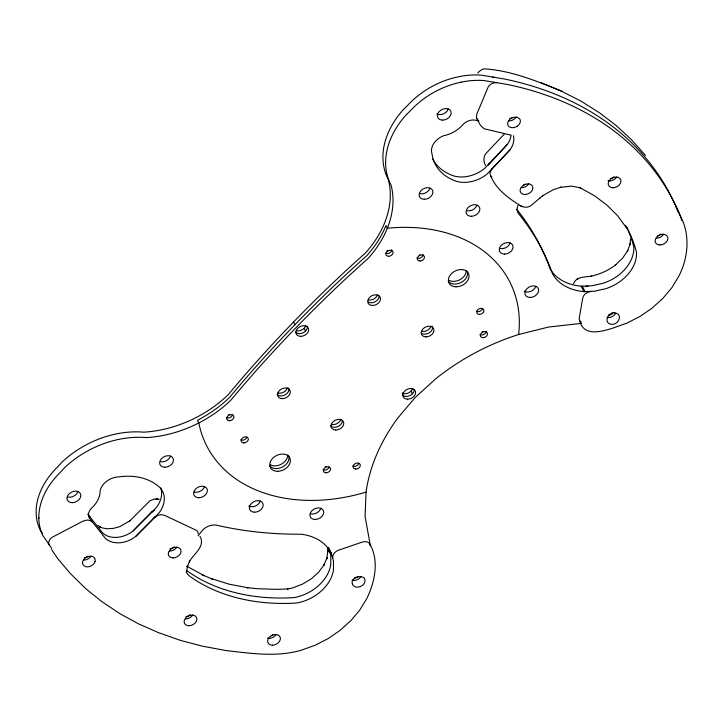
<?xml version="1.0" encoding="UTF-8"?>
<svg xmlns="http://www.w3.org/2000/svg" width="723" height="723" viewBox="0 0 723 723"><rect width="100%" height="100%" fill="white"/><g stroke="black" fill="none" stroke-linecap="round" stroke-linejoin="round"><path stroke-width="1.08" d="M630.564 238.933L629.941 244.907L630.302 243.515L627.329 251.378L627.898 250.348L622.648 258.084L615.535 264.952L615.897 264.654C608.676 270.357 600.117 274.198 591.152 276.186L591.667 276.059C585.494 277.325 576.177 276.195 573.565 283.741M581.644 323.344L548.522 327.049L518.644 334.505A191.306 140.822 -26.5 0 0 436.285 378.337L415.264 397.388L397.523 418.373A191.306 140.822 -26.5 0 0 366.055 492.11L365.07 516.538L370.411 545.901M352.273 583.768C355.11 591.179 368.161 585.061 364.302 578.129C360.325 574.46 350.212 577.903 352.408 584.012M186.679 571.468L187.6 565.603L187.257 566.959L189.778 560.894L189.227 561.907C193.421 553.999 205.829 546.507 199.964 536.33M38.78 518.301L38.888 517.551M487.971 165.468L507.239 144.492A22.485 16.548 -26.5 0 0 511.089 134.975M198.111 535.77L200.922 532.227A12.851 9.462 -26.5 0 1 216.177 525.088A374.812 275.897 -26.5 0 0 301.229 534.216A55.572 40.904 -26.5 0 1 330.989 552.734L333.475 560.94L333.466 569.823A37.65 27.709 -26.5 0 1 296.909 602.991A192.589 141.762 -26.5 0 1 189.67 576.204A31.975 23.534 -26.5 0 1 186.209 572.191M477.804 73.05C479.385 71.008 481.608 69.435 484.13 68.848C510.745 70.429 536.556 80.994 561.048 90.962L581.274 101.265L600.144 113.267L616.376 125.694L631.125 139.358L645.449 155.382M513.42 135.788A22.485 16.548 -26.5 0 1 509.941 149.905L492.2 168.685L490.357 171.676A8.36 6.155 -26.5 0 0 490.248 174.785C495.047 187.646 506.245 196.584 517.406 203.787M504.374 133.99L486.1 153.321C483.036 156.602 483.47 161.699 485.485 165.413M507.239 144.492L484.609 168.423A28.649 21.094 -26.5 0 1 449.923 174.388A57.216 42.115 -26.5 0 1 432.697 159.06M509.941 149.905L487.311 173.836A28.649 21.094 -26.5 0 1 452.625 179.801A57.216 42.115 -26.5 0 1 431.983 153.683A16.457 12.119 -26.5 0 1 443.795 135.68A26.082 19.196 -26.5 0 0 462.657 124.871A11.152 8.206 -26.5 0 1 476.62 120.506L478.798 120.985M87.7 514.008L102.494 532.734A22.485 16.548 -26.5 0 0 133.14 530.89L152.282 511.577M488.658 164.139L489.498 163.262M135.843 536.303L159.15 512.779A28.649 21.094 -26.5 0 0 156.99 485.16A57.216 42.115 -26.5 0 0 119.087 476.873A16.457 12.119 -26.5 0 0 100.108 490.664A26.082 19.196 -26.5 0 1 91.948 507.772A11.152 8.206 -26.5 0 0 90.402 519.421L105.197 538.147A22.485 16.548 -26.5 0 0 135.843 536.303L154.984 516.99M491.36 169.553L492.2 168.685M133.14 530.89L156.457 507.365A28.649 21.094 -26.5 0 0 160.759 487.98M151.441 512.444L154.632 510.239M154.135 517.858L157.334 515.653A8.36 6.155 -26.5 0 1 161.13 514.722L164.519 515.3L196.755 530.51A7.736 5.694 -26.5 0 1 198.138 533.791M539.828 198.084L531.64 205.061C528.856 207.718 524.428 207.817 521.147 206.082M539.43 198.418L542.702 195.707M542.386 195.969L553.158 189.742L561.003 187.158L560.515 187.284L571.794 186.118L580.659 187.89L579.358 187.347L594.749 195.915L607.04 205.205L617.569 215.716L627.157 228.802M576.773 279.385L578.255 278.427M460.153 82.431L461.048 82.151M614.568 312.851C624.076 313.99 617.939 326.435 610.266 324.067C603.208 322.169 608.929 311.161 614.875 312.905M159.25 499.331L154.071 499.078L149.824 500.849L129.643 521.039L130.068 520.705L120.117 526.489L113.556 528.359L106.859 528.766L102.06 527.853L99.485 526.796L100.849 527.365L98.129 525.395M494.089 77.28L493.213 77.225A7.158 5.269 -26.5 0 0 492.318 77.271M496.791 82.693L495.915 82.639A7.158 5.269 -26.5 0 0 488.188 86.977L476.819 114.098L476.43 117.225A8.902 6.552 -26.5 0 0 477.334 119.304M155.978 498.906L156.864 498.969M157.144 498.997L157.976 499.06M510.302 135.002L484.112 128.748L480.434 125.305L476.918 118.662M562.395 91.523L541.039 82.666M519.168 205.007L520.922 205.974M520.208 205.63L521.907 206.453M186.733 566.163L204.112 575.653L202.783 575.092L212.481 579.114L211.197 578.581L229.037 584.148L248.043 587.79L246.914 587.618L256.855 588.703L277.298 589.372L288.061 588.929L287.365 589.091L293.158 587.754L302.657 584.039L311.405 578.743L318.771 572.056L324.347 564.428L323.805 565.422L327.13 557.587L326.778 558.942L327.89 550.483L327.844 552.056L327.537 547.618M88.748 515.788L89.86 516.791M477.831 119.882L478.427 120.389M491.893 177.162L490.501 175.472M92.562 522.214L89.959 520.506A8.902 6.552 -26.5 0 0 86.299 520.189L82.549 521.328L52.201 537.306A7.158 5.269 -26.5 0 0 48.965 544.283L49.281 544.925M550.691 269.914A55.572 40.904 -26.5 0 0 581.129 286.163L591.938 285.766L602.901 283.317A37.65 27.709 -26.5 0 0 633.791 246.832A192.589 141.762 -26.5 0 0 626.543 226.923M42.214 533.131L40.361 530.429A72.77 53.565 -26.5 0 1 36.249 515.4L36.15 510.004A72.77 53.565 -26.5 0 1 57.433 467.094L61.69 462.476A84.672 62.332 -26.5 0 1 143.886 432.173A103.199 75.96 -26.5 0 0 228.097 394.839A1088.775 801.446 -26.5 0 1 292.246 323.362L294.821 320.696A1088.775 801.446 -26.5 0 1 365.422 253.005A103.199 75.96 -26.5 0 0 388.359 179.666A84.672 62.332 -26.5 0 1 403.172 109.769L407.7 105.305A72.77 53.565 -26.5 0 1 454.812 77.578L461.5 76.168A72.77 53.565 -26.5 0 1 481.175 75.12L504.229 78.979A357.279 262.991 -26.5 0 1 674.839 204.157M51.722 548.486L43.064 535.842A72.77 53.565 -26.5 0 1 38.943 520.813L38.852 515.418A72.77 53.565 -26.5 0 1 60.136 472.508L64.392 467.889A84.672 62.332 -26.5 0 1 146.588 437.596A103.199 75.96 -26.5 0 0 230.8 400.262A1088.775 801.446 -26.5 0 1 294.948 328.775L297.524 326.118A1088.775 801.446 -26.5 0 1 368.124 258.418A103.199 75.96 -26.5 0 0 391.062 185.079A84.672 62.332 -26.5 0 1 405.874 115.183L410.402 110.727A72.77 53.565 -26.5 0 1 457.505 82.991L464.202 81.582A72.77 53.565 -26.5 0 1 483.877 80.533L506.922 84.392A357.279 262.991 -26.5 0 1 680.912 217.587A89.598 65.956 -26.5 0 1 681.879 220.56M51.64 549.661L57.406 558.201L70.158 573.348L85.603 588.54L101.437 601.319L119.937 613.691L138.464 623.813L158.22 632.544L180.316 640.343L202.106 646.109L225.919 650.537C250.809 653.393 276.584 657.379 301.13 650.248L315.092 645.268L328.007 638.662L339.873 630.519L350.899 620.623L359.828 609.986L366.751 598.635C374.74 582.322 379.403 561.184 370.04 544.446M582.349 286.218L585.052 291.631L583.832 291.577A55.572 40.904 -26.5 0 1 552.797 274.369A374.812 275.897 -26.5 0 0 518.174 213.168A12.851 9.462 -26.5 0 1 518.771 203.958M581.129 286.163L583.877 291.631L594.64 291.188L605.603 288.739A37.65 27.709 -26.5 0 0 636.493 252.246A192.589 141.762 -26.5 0 0 628.35 230.538M579.719 320.641C583.515 336.963 601.419 331.676 613.059 328.061L627.031 323.082L639.936 316.475L651.803 308.332L662.837 298.427L671.766 287.799L678.68 276.448C687.266 259.973 689.905 239.964 683.28 222.332L675.183 204.528M411.089 391.107L412.435 393.809M304.175 328.278L305.531 330.989M293.538 322.024L294.885 324.735M328.287 547.32L331.396 553.628L330.989 552.734M328.359 547.338L330.773 555.517L330.763 564.401A37.65 27.709 -26.5 0 1 294.216 597.578A192.589 141.762 -26.5 0 1 186.968 570.781M585.305 286.787A7.42 5.468 -26.5 0 1 588.052 286.109M675.716 206.145A357.279 262.991 -26.5 0 1 678.21 212.173M332.824 557.93A7.42 5.468 -26.5 0 1 338.59 550.185L362.106 542.133A7.402 5.45 -26.5 0 1 370.257 545.124M360.922 576.638A6.706 4.934 -26.5 0 1 352.173 580.244M91.017 556.141A6.706 4.934 -26.5 0 1 83.868 560.072M192.689 614.993A6.706 4.934 -26.5 0 1 185.54 618.915M176.846 547.13A6.706 4.934 -26.5 0 1 169.697 551.062M276.195 634.433A6.706 4.934 -26.5 0 1 267.492 638.174M87.89 556.177A3.588 2.639 -26.5 0 1 84.6 557.596M174.098 546.769A3.633 2.675 -26.5 0 1 170.068 548.594M189.941 614.631A3.633 2.675 -26.5 0 1 189.327 615.291M188.558 615.842A3.633 2.675 -26.5 0 1 187.7 616.231M186.796 616.439A3.633 2.675 -26.5 0 1 185.91 616.457M272.833 634.731A3.633 2.675 -26.5 0 1 271.197 635.671M357.858 576.565A3.588 2.639 -26.5 0 1 354.568 577.975M423.118 254.496A3.805 2.802 -26.5 0 1 420.922 257.668A3.805 2.802 -26.5 0 1 416.963 257.876M419.991 254.704A3.805 2.802 -26.5 0 1 419.123 255.183M391.749 249.778A3.805 2.802 -26.5 0 1 389.561 252.951A3.805 2.802 -26.5 0 1 385.603 253.158M387.763 250.465A3.805 2.802 -26.5 0 1 386.823 250.764M412.706 388.441A6.706 4.934 -26.5 0 1 402.042 393.023M466.335 270.773A10.845 7.98 -26.5 0 1 459.846 279.756A10.845 7.98 -26.5 0 1 448.603 280.099M483.036 331.387A3.805 2.802 -26.5 0 1 482.169 331.866M467.356 271.378A10.845 7.98 -26.5 0 1 461.193 282.467A10.845 7.98 -26.5 0 1 448.341 281.383M486.154 331.179A3.805 2.802 -26.5 0 1 483.967 334.351A3.805 2.802 -26.5 0 1 480.009 334.559M482.494 308.658A3.805 2.802 -26.5 0 1 476.457 311.252M518.644 334.505A157.957 116.267 -26.5 0 0 387.329 228.251L385.983 225.54A103.199 75.96 -26.5 0 1 366.769 255.716A1088.775 801.446 -26.5 0 0 296.177 323.407L293.601 326.064A1088.775 801.446 -26.5 0 0 229.453 397.551A103.199 75.96 -26.5 0 1 197.496 420.226L198.843 422.937A157.957 116.267 -26.5 0 0 366.055 492.11M516.719 209.29A374.812 275.897 -26.5 0 1 548.043 263.434M548.395 264.356A374.812 275.897 -26.5 0 1 550.095 268.956M625.467 225.233A192.589 141.762 -26.5 0 1 627.889 229.643M448.278 108.956A7.266 5.35 -26.5 0 1 436.737 113.918M476.981 205.133A7.266 5.35 -26.5 0 1 466.886 210.673M430.031 188.088A7.266 5.35 -26.5 0 1 419.936 193.637M510.167 242.937A7.266 5.35 -26.5 0 1 500.072 248.486M535.779 286.299A7.266 5.35 -26.5 0 1 524.238 291.261M414.252 389.769A6.706 4.934 -26.5 0 1 409.589 395.752A6.706 4.934 -26.5 0 1 402.359 394.875M307.338 326.941A6.706 4.934 -26.5 0 1 302.684 332.932A6.706 4.934 -26.5 0 1 295.454 332.056M432.372 326.2A6.706 4.934 -26.5 0 1 429.489 332.634A6.706 4.934 -26.5 0 1 421.762 333.448M379.159 296.078A6.706 4.934 -26.5 0 1 375.291 301.681A6.706 4.934 -26.5 0 1 368.305 302.033M305.793 325.612A6.706 4.934 -26.5 0 1 296.475 330.736M377.614 294.749A6.706 4.934 -26.5 0 1 368.287 299.864M431.062 326.163A6.706 4.934 -26.5 0 1 421.744 331.279M590.754 291.532A7.42 5.468 -26.5 0 0 582.765 297.975L579.295 317.804A7.402 5.45 -26.5 0 0 581.211 322.214M615.589 313.52A6.706 4.934 -26.5 0 1 606.94 317.397M516.186 116.99A6.706 4.934 -26.5 0 1 509.037 120.922M616.746 176.99A6.706 4.934 -26.5 0 1 608.043 180.732M528.64 183.759A6.706 4.934 -26.5 0 1 521.491 187.691M663.687 234.198A6.706 4.934 -26.5 0 1 656.529 238.129M512.363 117.614A3.588 2.639 -26.5 0 1 509.769 118.445M525.133 184.184A3.633 2.675 -26.5 0 1 523.47 185.061M613.89 176.774A3.633 2.675 -26.5 0 1 610.673 178.454M660.822 233.981A3.633 2.675 -26.5 0 1 659.385 235.138M658.508 235.499A3.633 2.675 -26.5 0 1 657.605 235.671M612.932 312.969A3.588 2.639 -26.5 0 1 608.278 314.975M288.594 455.517A10.845 7.98 -26.5 0 1 283.027 466.715A10.845 7.98 -26.5 0 1 269.968 466.19M358.852 463.335A3.805 2.802 -26.5 0 1 352.815 465.937M329.119 467.076A3.805 2.802 -26.5 0 1 323.073 469.679M246.886 437.18A3.805 2.802 -26.5 0 1 240.849 439.774M232.454 414.984A3.805 2.802 -26.5 0 1 226.407 417.578M288.739 387.935A6.706 4.934 -26.5 0 1 285.106 394.83A6.706 4.934 -26.5 0 1 277.09 394.333M342.431 420.632A6.706 4.934 -26.5 0 1 337.777 426.624A6.706 4.934 -26.5 0 1 330.547 425.748M330.122 552.517A7.42 5.468 -26.5 0 1 330.059 551.043M260.28 501.048A7.266 5.35 -26.5 0 1 248.73 506.01M320.822 508.323A7.266 5.35 -26.5 0 1 310.727 513.863M229.444 414.406A3.805 2.802 -26.5 0 1 228.567 414.885M326.109 466.507A3.805 2.802 -26.5 0 1 325.233 466.986M287.7 454.866A10.845 7.98 -26.5 0 1 281.681 464.003A10.845 7.98 -26.5 0 1 270.339 464.817M204.501 486.57A7.266 5.35 -26.5 0 1 194.406 492.119M77.921 491.495A7.266 5.35 -26.5 0 1 67.826 497.044M170.565 456.086A7.266 5.35 -26.5 0 1 160.47 461.636M287.429 387.899A6.706 4.934 -26.5 0 1 278.111 393.014M340.885 419.304A6.706 4.934 -26.5 0 1 331.568 424.428M95.038 561.581L94.424 562.964A6.706 4.934 -26.5 0 1 85.721 566.705L83.335 565.287L82.449 562.91A6.706 4.934 -26.5 0 1 90.411 556.222L91.948 556.376A6.697 4.962 -32 0 1 95.038 561.581M517.279 126.2L515.743 127.04A6.697 4.718 -22.6 0 1 508.504 126.127L507.862 125.052A6.706 4.934 -26.5 0 1 513.926 117.243L517.117 117.234L519.503 118.653A6.706 4.934 -26.5 0 1 517.279 126.2M173.095 557.876A6.706 4.934 -26.5 0 0 180.822 549.896A6.706 4.934 -26.5 0 0 170.086 549.851A6.706 4.934 -26.5 0 0 173.095 557.876M188.938 625.738A6.706 4.934 -26.5 0 0 196.665 617.758A6.706 4.934 -26.5 0 0 185.938 617.713A6.706 4.934 -26.5 0 0 188.938 625.738M272.444 645.178A6.706 4.934 -26.5 0 0 280.172 637.198A6.706 4.934 -26.5 0 0 269.435 637.153A6.706 4.934 -26.5 0 0 272.444 645.178M442.566 120.126A7.266 5.35 -26.5 0 0 450.935 111.478A7.266 5.35 -26.5 0 0 439.304 111.432A7.266 5.35 -26.5 0 0 442.566 120.126M424.32 199.259A7.266 5.35 -26.5 0 0 432.688 190.61A7.266 5.35 -26.5 0 0 421.057 190.556A7.266 5.35 -26.5 0 0 424.32 199.259M471.269 216.294A7.266 5.35 -26.5 0 0 479.638 207.655A7.266 5.35 -26.5 0 0 468.007 207.6A7.266 5.35 -26.5 0 0 471.269 216.294M504.455 254.107A7.266 5.35 -26.5 0 0 512.824 245.459A7.266 5.35 -26.5 0 0 501.202 245.404A7.266 5.35 -26.5 0 0 504.455 254.107M530.067 297.46A7.266 5.35 -26.5 0 0 538.436 288.82A7.266 5.35 -26.5 0 0 526.805 288.766A7.266 5.35 -26.5 0 0 530.067 297.46M524.889 194.514A6.706 4.934 -26.5 0 0 532.616 186.534A6.706 4.934 -26.5 0 0 521.889 186.489A6.706 4.934 -26.5 0 0 524.889 194.514M612.996 187.736A6.706 4.934 -26.5 0 0 620.723 179.756A6.706 4.934 -26.5 0 0 609.986 179.711A6.706 4.934 -26.5 0 0 612.996 187.736M659.936 244.952A6.706 4.934 -26.5 0 0 667.663 236.963A6.706 4.934 -26.5 0 0 656.927 236.918A6.706 4.934 -26.5 0 0 659.936 244.952M479.439 314.369A3.805 2.802 -26.5 0 0 483.823 309.851A3.805 2.802 -26.5 0 0 477.74 309.824A3.805 2.802 -26.5 0 0 479.439 314.369M419.955 260.994A3.805 2.802 -26.5 0 0 424.329 256.475A3.805 2.802 -26.5 0 0 418.246 256.448A3.805 2.802 -26.5 0 0 419.955 260.994M455.906 286.796A10.845 7.98 -26.5 0 0 468.712 274.089A10.845 7.98 -26.5 0 0 451.468 273.646A10.845 7.98 -26.5 0 0 455.906 286.796M482.991 337.677A3.805 2.802 -26.5 0 0 487.374 333.158A3.805 2.802 -26.5 0 0 481.292 333.131A3.805 2.802 -26.5 0 0 482.991 337.677M388.585 256.276A3.805 2.802 -26.5 0 0 392.969 251.758A3.805 2.802 -26.5 0 0 386.886 251.731A3.805 2.802 -26.5 0 0 388.585 256.276M277.768 471.306A10.845 7.98 -26.5 0 0 289.941 458.219A10.845 7.98 -26.5 0 0 272.49 458.509A10.845 7.98 -26.5 0 0 277.768 471.306M355.797 469.055A3.805 2.802 -26.5 0 0 360.181 464.537A3.805 2.802 -26.5 0 0 354.098 464.509A3.805 2.802 -26.5 0 0 355.797 469.055M326.064 472.797A3.805 2.802 -26.5 0 0 330.438 468.278A3.805 2.802 -26.5 0 0 324.356 468.251A3.805 2.802 -26.5 0 0 326.064 472.797M243.841 442.901A3.805 2.802 -26.5 0 0 248.215 438.373A3.805 2.802 -26.5 0 0 242.133 438.346A3.805 2.802 -26.5 0 0 243.841 442.901M229.399 420.705A3.805 2.802 -26.5 0 0 233.773 416.177A3.805 2.802 -26.5 0 0 227.691 416.15A3.805 2.802 -26.5 0 0 229.399 420.705M372.544 305.477A6.706 4.934 -26.5 0 0 380.271 297.496A6.706 4.934 -26.5 0 0 369.534 297.451A6.706 4.934 -26.5 0 0 372.544 305.477M300.723 336.34A6.706 4.934 -26.5 0 0 308.45 328.359A6.706 4.934 -26.5 0 0 297.713 328.314A6.706 4.934 -26.5 0 0 300.723 336.34M282.359 398.626A6.706 4.934 -26.5 0 0 290.086 390.637A6.706 4.934 -26.5 0 0 279.349 390.592A6.706 4.934 -26.5 0 0 282.359 398.626M335.815 430.031A6.706 4.934 -26.5 0 0 343.542 422.051A6.706 4.934 -26.5 0 0 332.806 422.006A6.706 4.934 -26.5 0 0 335.815 430.031M407.636 399.168A6.706 4.934 -26.5 0 0 415.364 391.188A6.706 4.934 -26.5 0 0 404.627 391.143A6.706 4.934 -26.5 0 0 407.636 399.168M426.001 336.882A6.706 4.934 -26.5 0 0 433.719 328.902A6.706 4.934 -26.5 0 0 422.991 328.857A6.706 4.934 -26.5 0 0 426.001 336.882M254.559 512.218A7.266 5.35 -26.5 0 0 262.928 503.57A7.266 5.35 -26.5 0 0 251.306 503.515A7.266 5.35 -26.5 0 0 254.559 512.218M315.111 519.485A7.266 5.35 -26.5 0 0 323.479 510.845A7.266 5.35 -26.5 0 0 311.848 510.79A7.266 5.35 -26.5 0 0 315.111 519.485M72.201 502.666A7.266 5.35 -26.5 0 0 80.578 494.017A7.266 5.35 -26.5 0 0 68.947 493.972A7.266 5.35 -26.5 0 0 72.201 502.666M198.78 497.74A7.266 5.35 -26.5 0 0 207.158 489.1A7.266 5.35 -26.5 0 0 195.526 489.046A7.266 5.35 -26.5 0 0 198.78 497.74M164.853 467.257A7.266 5.35 -26.5 0 0 173.222 458.608A7.266 5.35 -26.5 0 0 161.591 458.563A7.266 5.35 -26.5 0 0 164.853 467.257"/></g></svg>
